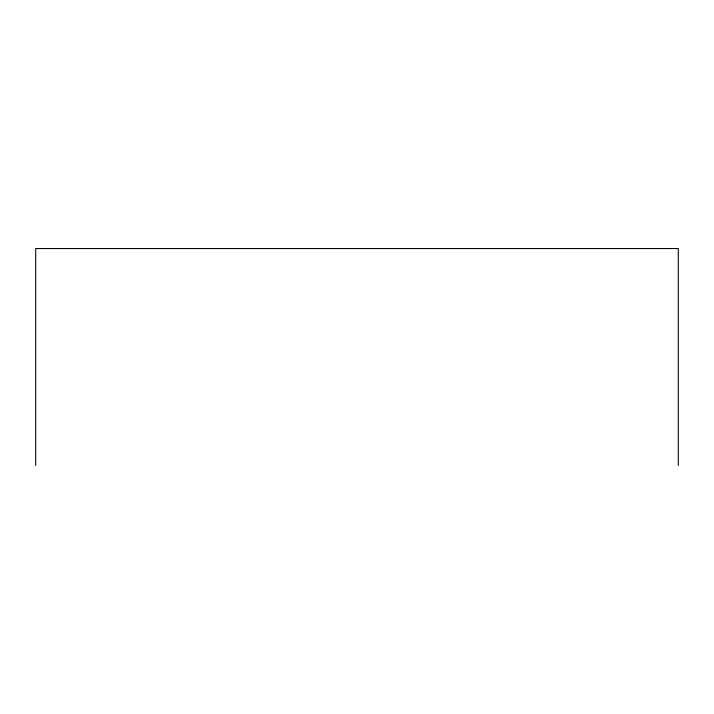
<?xml version="1.0" encoding="UTF-8"?>
<svg xmlns="http://www.w3.org/2000/svg" width="714" height="714" viewBox="0 0 714 714"><rect width="100%" height="100%" fill="white"/><g stroke="black" fill="none" stroke-linecap="round" stroke-linejoin="round"><path stroke-width="1.07" d="M678.3 465.457L678.3 248.543L35.7 248.543L35.7 465.457"/></g></svg>
